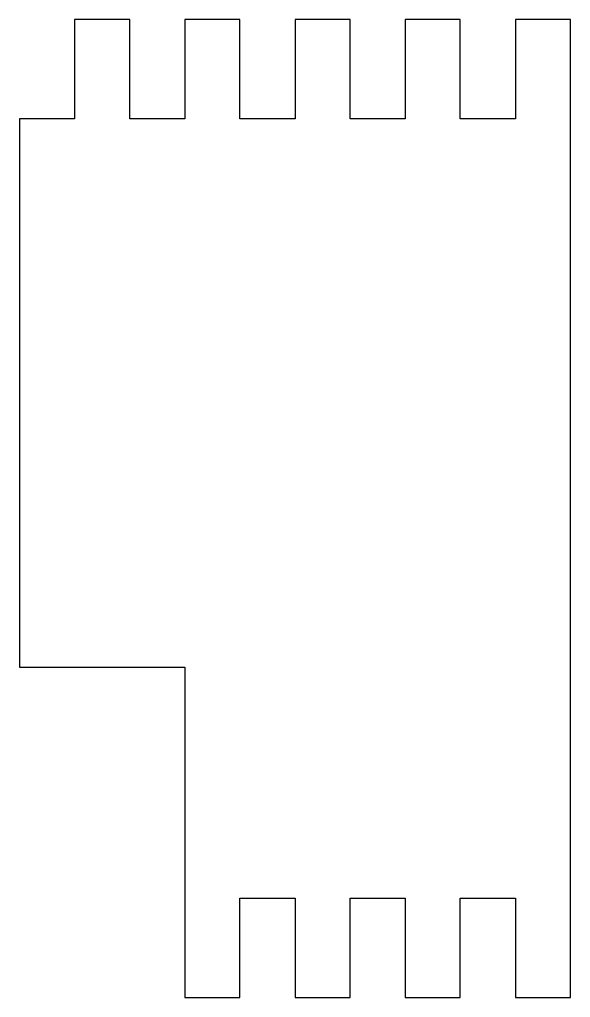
# Model space of a CAD drawing. Header units: inches. Extents: x -1.25 to 1.25, y -2.22 to 2.22.
import ezdxf

# ---------------------------------------------------------------- set-up
doc = ezdxf.new("R2010")
doc.units = ezdxf.units.IN
doc.header["$MEASUREMENT"] = 0

msp = doc.modelspace()

# ---------------------------------------------------------------- linework, layer by layer
msp.add_lwpolyline([(1.25, 2.22), (1, 2.22), (1, 1.77), (0.75, 1.77), (0.75, 2.22), (0.5, 2.22), (0.5, 1.77), (0.25, 1.77), (0.25, 2.22), (0, 2.22), (0, 1.77), (-0.25, 1.77), (-0.25, 2.22), (-0.5, 2.22), (-0.5, 1.77), (-0.75, 1.77), (-0.75, 2.22), (-1, 2.22), (-1, 1.77), (-1.25, 1.77), (-1.25, -0.72), (-0.5, -0.72), (-0.5, -1.77), (-0.5, -2.22), (-0.25, -2.22), (-0.25, -1.77), (0, -1.77), (0, -2.22), (0.25, -2.22), (0.25, -1.77), (0.5, -1.77), (0.5, -2.22), (0.75, -2.22), (0.75, -1.77), (1, -1.77), (1, -2.22), (1.25, -2.22), (1.25, -1.77)], close=True)

doc.saveas('drawing.dxf')
